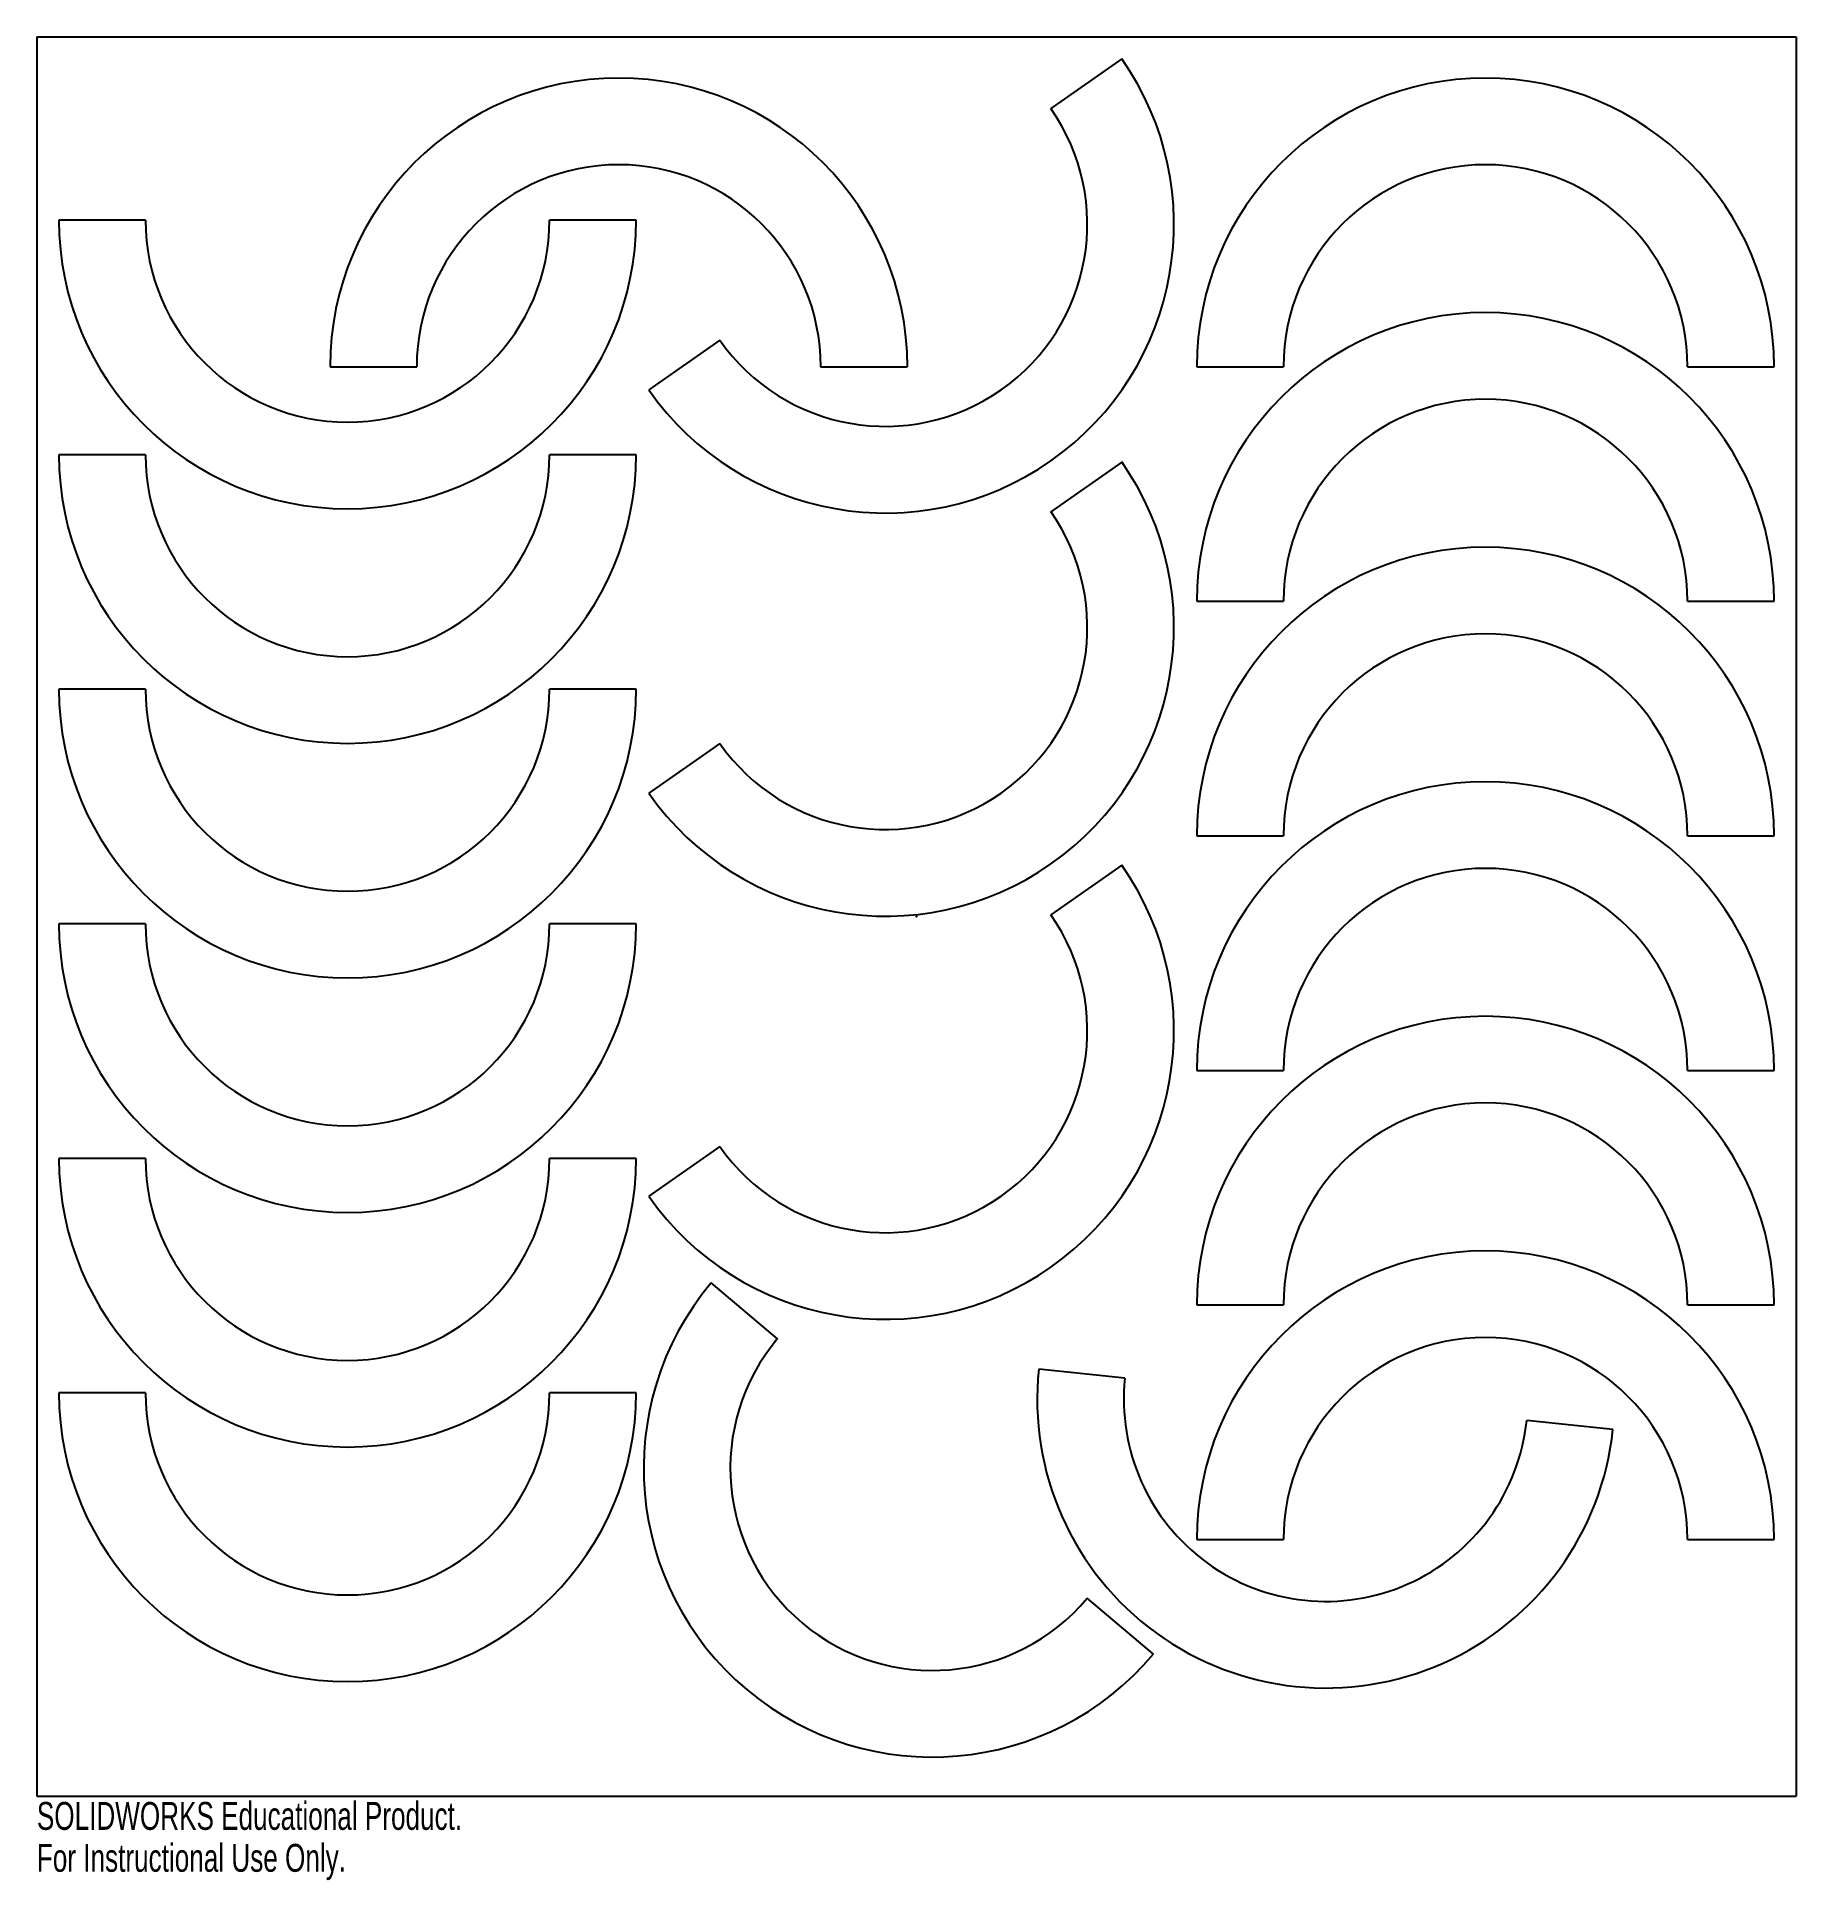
# Model space of a CAD drawing. Header units: inches. Extents: x -6 to 6, y -6.6 to 6.
import ezdxf

# ---------------------------------------------------------------- set-up
doc = ezdxf.new("R2010")
doc.units = ezdxf.units.IN
doc.header["$MEASUREMENT"] = 0
doc.header["$PDSIZE"] = -1
doc.styles.add('SLDTEXTSTYLE0', font='TXT', dxfattribs={"width": 0.7})

msp = doc.modelspace()

# ---------------------------------------------------------------- linework, layer by layer
at = {"color": 7, "linetype": 'Continuous'}
for p, q in [((-6, 6), (6, 6)), ((-6, 6), (-6, -6)), ((6, 6), (6, -6)), ((-6, -6), (6, -6))]:
    msp.add_line(p, q, dxfattribs=at)
at = {"color": 7, "linetype": 'Continuous', "lineweight": 25}
for p, q in [((1.4, 5.85), (0.916, 5.511)), ((-5.259, 4.75), (-5.85, 4.75)), ((-1.913, 4.75), (-2.504, 4.75)), ((-1.341, 3.931), (-1.825, 3.592)), ((-4, 3.75), (-3.409, 3.75)), ((-0.654, 3.75), (-0.063, 3.75)), ((1.913, 3.75), (2.504, 3.75)), ((5.259, 3.75), (5.85, 3.75)), ((-5.259, 3.15), (-5.85, 3.15)), ((-1.913, 3.15), (-2.504, 3.15)), ((1.4, 3.1), (0.916, 2.761)), ((1.913, 2.15), (2.504, 2.15)), ((5.259, 2.15), (5.85, 2.15)), ((-5.259, 1.55), (-5.85, 1.55)), ((-1.913, 1.55), (-2.504, 1.55)), ((-1.341, 1.181), (-1.825, 0.842)), ((1.913, 0.55), (2.504, 0.55)), ((5.259, 0.55), (5.85, 0.55)), ((1.4, 0.35), (0.916, 0.011)), ((-5.259, -0.05), (-5.85, -0.05)), ((-1.913, -0.05), (-2.504, -0.05)), ((1.913, -1.05), (2.504, -1.05)), ((5.259, -1.05), (5.85, -1.05)), ((-1.341, -1.569), (-1.825, -1.908)), ((-5.259, -1.65), (-5.85, -1.65)), ((-1.913, -1.65), (-2.504, -1.65)), ((-0.948, -2.88), (-1.4, -2.5)), ((1.913, -2.65), (2.504, -2.65)), ((5.259, -2.65), (5.85, -2.65)), ((1.422, -3.15), (0.835, -3.088)), ((-5.259, -3.25), (-5.85, -3.25)), ((-1.913, -3.25), (-2.504, -3.25)), ((4.75, -3.5), (4.163, -3.438)), ((1.913, -4.25), (2.504, -4.25)), ((5.259, -4.25), (5.85, -4.25)), ((1.616, -5.031), (1.164, -4.651))]:
    msp.add_line(p, q, dxfattribs=at)
for centre, radius, start, end in [((-0.213, 4.721), 1.969, 215, 35), ((-2.031, 3.75), 1.969, 0, 180), ((3.881, 3.75), 1.969, 0, 180), ((-0.213, 4.721), 1.378, 215, 35), ((-2.031, 3.75), 1.378, 0, 180), ((3.881, 3.75), 1.378, 0, 180), ((-3.881, 4.75), 1.969, 180, 0), ((-3.881, 4.75), 1.378, 180, 0), ((3.881, 2.15), 1.969, 0, 180), ((3.881, 2.15), 1.378, 0, 180), ((-3.881, 3.15), 1.969, 180, 0), ((-3.881, 3.15), 1.378, 180, 0), ((-0.213, 1.971), 1.969, 215, 35), ((-0.213, 1.971), 1.378, 215, 35), ((3.881, 0.55), 1.969, 0, 180), ((3.881, 0.55), 1.378, 0, 180), ((-3.881, 1.55), 1.969, 180, 0), ((-3.881, 1.55), 1.378, 180, 0), ((3.881, -1.05), 1.969, 0, 180), ((-0.213, -0.779), 1.969, 215, 35), ((3.881, -1.05), 1.378, 0, 180), ((-0.213, -0.779), 1.378, 215, 35), ((-3.881, -0.05), 1.969, 180, 0), ((-3.881, -0.05), 1.378, 180, 0), ((3.881, -2.65), 1.969, 0, 180), ((3.881, -2.65), 1.378, 0, 180), ((-3.881, -1.65), 1.969, 180, 0), ((-3.881, -1.65), 1.378, 180, 0), ((3.881, -4.25), 1.969, 0, 180), ((0.108, -3.765), 1.969, 140, 320), ((0.108, -3.765), 1.378, 140, 320), ((3.881, -4.25), 1.378, 0, 180), ((2.792, -3.294), 1.969, 174, 354), ((-3.881, -3.25), 1.969, 180, 0), ((-3.881, -3.25), 1.378, 180, 0), ((2.792, -3.294), 1.378, 174, 354)]:
    msp.add_arc(centre, radius, start, end, dxfattribs=at)
at = {"color": 7, "linetype": 'Continuous'}
msp.add_point((0, 0), dxfattribs=at)

# ---------------------------------------------------------------- texts
at = {"color": 7, "linetype": 'Continuous', "char_height": 0.1903, "attachment_point": 1, "style": 'SLDTEXTSTYLE0'}
for s, insert in [('SOLIDWORKS Educational Product.', (-6, -6.04)), ('For Instructional Use Only.', (-6, -6.326))]:
    msp.add_mtext(s, dxfattribs=dict(at, insert=insert))

doc.saveas('drawing.dxf')
